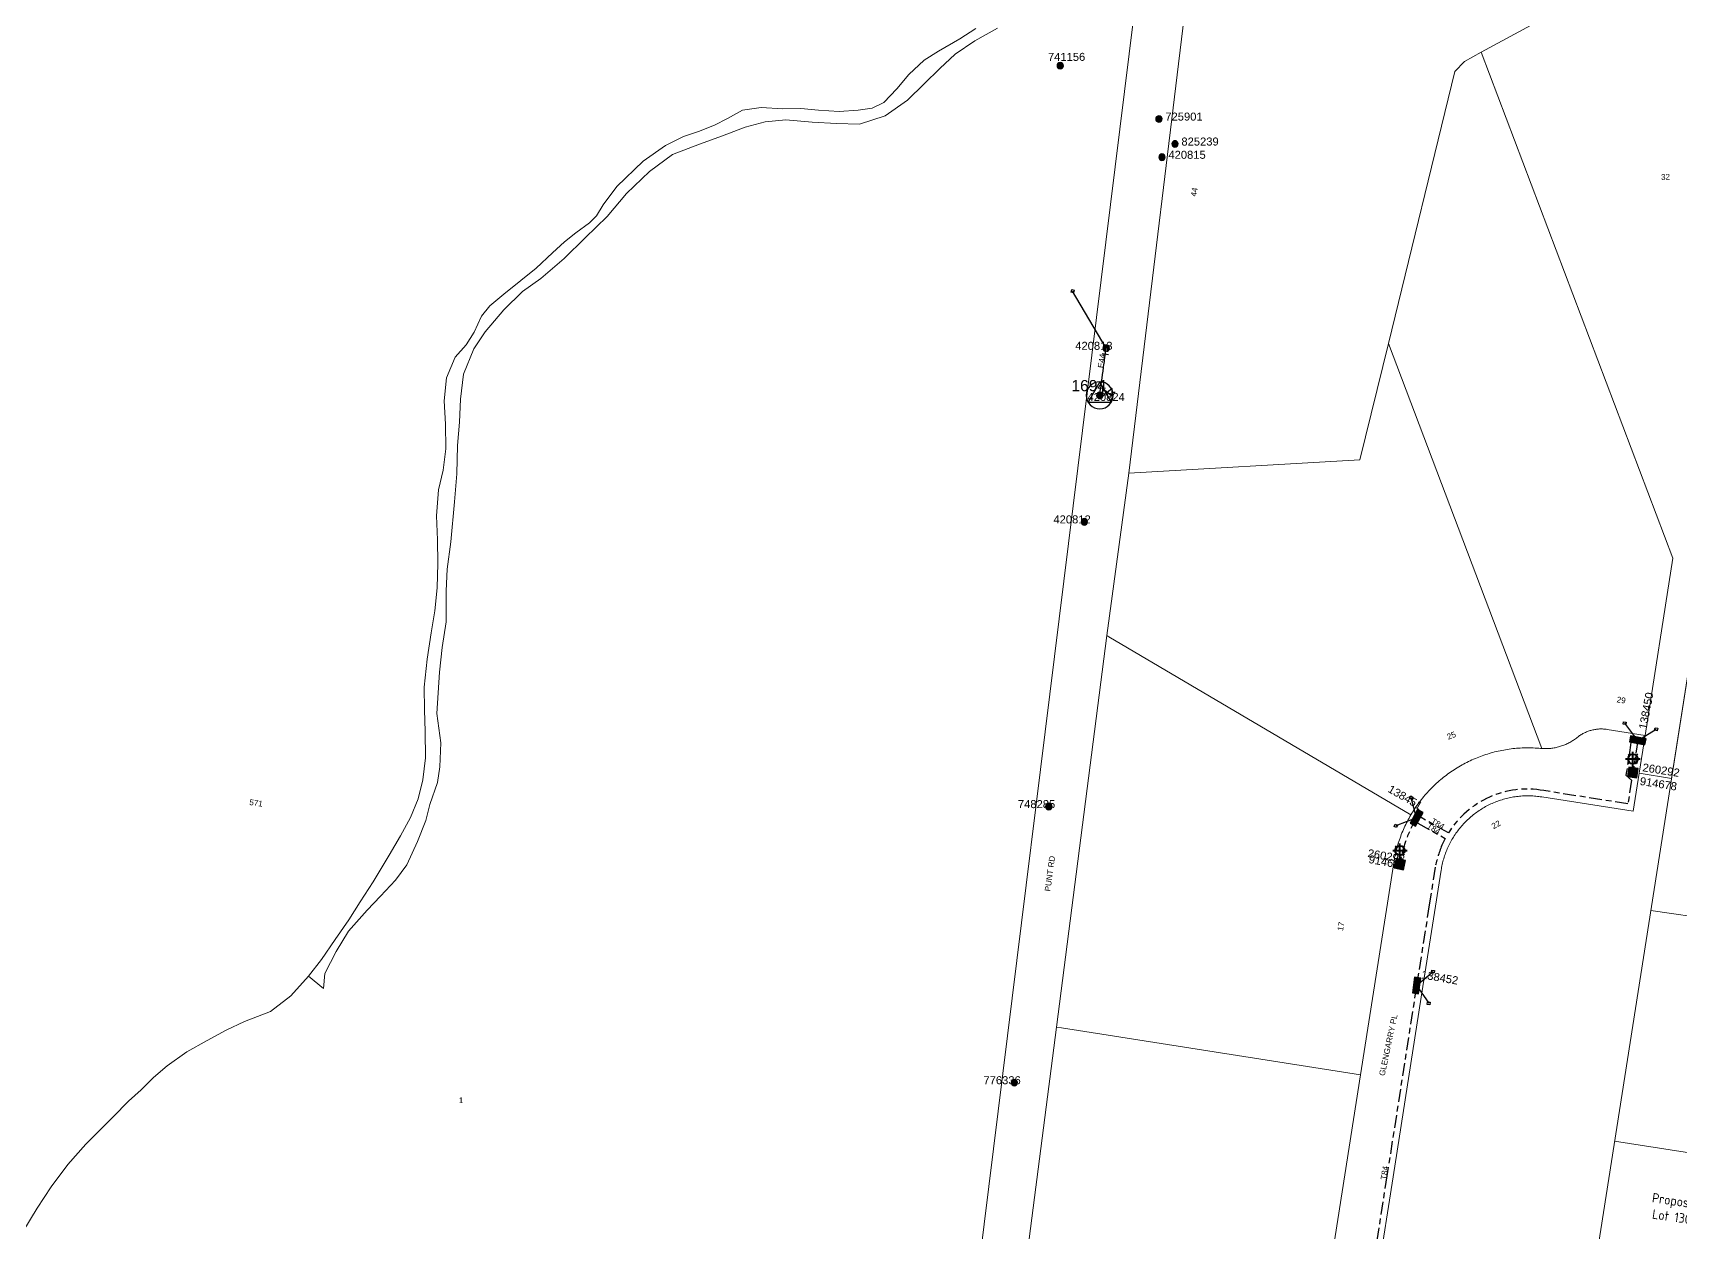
# Model space of a CAD drawing. Header units: metres. Extents: x 300152 to 302458, y 6282738 to 6284604.
# Drawn here: x 300939 to 301454, y 6283342 to 6283716 of the extents above; entities that cross this region are included whole.
import ezdxf
from ezdxf.enums import TextEntityAlignment as Align

# ---------------------------------------------------------------- set-up
doc = ezdxf.new("R2010")
doc.units = ezdxf.units.M
doc.linetypes.add('Cable Exist OH', pattern=[1, 1, 0])
doc.linetypes.add('Cable Exist UG', pattern=[8.2, 4, -1.2, 1.8, -1.2])
doc.layers.get('0').update_dxf_attribs({"color": 6})
for name, color, linetype, lineweight in [('Cadastre Developer_SP_NEW', 2, 'Continuous', 5), ('Cadastre Land Parcels_SP_EXT', 9, 'Continuous', 5), ('Cadastre Roads_SP_EXT', 9, 'Continuous', 5)]:
    doc.layers.add(name, color=color, linetype=linetype, lineweight=lineweight)
for name, color, linetype in [('Equip_LV_EXT', 7, 'Continuous'), ('Equip_SP_SL_EXT', 7, 'Continuous'), ('Mains_LV_EXT', 7, 'Continuous'), ('Mains_LV_SL_EXT', 7, 'Continuous'), ('Services_SP_EXT', 7, 'Continuous'), ('Sub_SP_TR_HV_LV_EXT', 7, 'Continuous'), ('SupportsOH_SP_TR_HV_LV_SL_EXT', 7, 'Continuous'), ('SupportsUG_SP_LV_EXT', 7, 'Continuous'), ('SupportsUG_SP_LV_SL_EXT', 7, 'Continuous')]:
    doc.layers.add(name, color=color, linetype=linetype)
doc.styles.add('COLUMN_LABEL', font='arial.ttf')
doc.styles.add('iecARIAL', font='arial.ttf', dxfattribs={"height": 2})
doc.styles.add('LotNum', font='isocp.shx', dxfattribs={"height": 1.8})
doc.styles.add('POLE_LABEL', font='arial.ttf')
doc.styles.get("Standard").update_dxf_attribs({"font": 'arial.ttf'})

# ---------------------------------------------------------------- blocks, each defined once
blk = doc.blocks.new('SUB_POLE_EXT')
blk.add_wipeout([(0, 4.22), (0.42, 4.2), (0.83, 4.14), (1.21, 4.05), (1.62, 3.9), (1.99, 3.72), (2.35, 3.51), (2.68, 3.26), (2.99, 2.99), (3.28, 2.66), (3.52, 2.34), (3.76, 1.92), (3.9, 1.62), (4.04, 1.23), (4.18, 0.63), (4.22, 0), (4.18, -0.61), (4.06, -1.15), (3.9, -1.62), (3.58, -2.24), (3.22, -2.73), (2.97, -3.01), (2.68, -3.26), (2.36, -3.5), (2, -3.72), (1.64, -3.89), (1.25, -4.03), (0.82, -4.14), (0.42, -4.2), (0, -4.22), (-0.41, -4.2), (-0.8, -4.15), (-1.21, -4.05), (-1.62, -3.9), (-1.99, -3.73), (-2.35, -3.51), (-2.68, -3.26), (-2.96, -3.02), (-3.23, -2.72), (-3.51, -2.35), (-3.71, -2.01), (-3.91, -1.6), (-4.05, -1.21), (-4.16, -0.76), (-4.22, -0.14), (-4.21, 0.39), (-4.14, 0.83), (-4.03, 1.27), (-3.9, 1.63), (-3.71, 2.02), (-3.5, 2.37), (-3.28, 2.67), (-2.99, 2.99), (-2.68, 3.27), (-2.33, 3.52), (-1.98, 3.73), (-1.63, 3.9), (-1.2, 4.05), (-0.78, 4.15), (-0.4, 4.21)])
blk.add_line((2.16, 0.48), (2.16, 0.48, 0))
blk.add_lwpolyline([(-4.22, 0, 1), (4.22, 0, 1)], format="xyb", close=True)
blk.add_lwpolyline([(2.14, 0.52), (0, 4.22), (-3.66, -2.11), (3.66, -2.11)], close=True)
for tag, height, flags, p in [('STREET_CODE', 0.2, 9, (1.5, 0)), ('ASSET_NUM', 2.5, 8, (2, 2)), ('CONSTRUCTED_VOLTAGE', 0.2, 9, (1.5, -0.2)), ('OPERATING_VOLTAGE', 0.2, 9, (1.5, -0.6)), ('OPERATED_BY', 0.2, 9, (1.5, -0.8)), ('ORIENTATION', 0.2, 9, (1.5, -1.2)), ('OWNED_BY', 0.2, 9, (1.5, -1.4)), ('SECONDARY_VOLTAGE', 0.2, 9, (1.5, -1.6)), ('STATE', 0.2, 9, (1.5, -1.8)), ('SUBSTATION_TYPE', 0.2, 9, (1.5, -2)), ('STREETNAME', 0.2, 9, (1.5, -2.8)), ('SUBURB', 0.2, 9, (1.5, -3)), ('Z', 0.2, 1, (1.5, -3.4)), ('NO_PHASES', 0.2, 9, (1.5, -0.4)), ('MAINTAINED_BY', 0.2, 9, (1.5, -1)), ('USAGE', 0.2, 9, (1.5, -2.2)), ('LEGEND', 0.2, 9, (1.5, -2.4)), ('LOCATION', 0.2, 9, (1.5, -2.6)), ('NOTES', 0.2, 9, (1.5, -3.2))]:
    blk.add_attdef(tag, text='', height=height, dxfattribs=dict(flags=flags)).set_placement(p, align=Align.MIDDLE_LEFT)
blk = doc.blocks.new('COLUMN_EXT')
blk.add_hatch(color=256).paths.add_polyline_path([(-1.49, 1.48), (-1.49, -1.49), (1.48, -1.49), (1.48, 1.48)])
blk.add_lwpolyline([(-1.49, -1.49), (1.48, -1.49), (1.48, 1.48), (-1.49, 1.48)], close=True)
for tag, height, style, flags, p in [('STRUCTURE_PLANT_NUMBER', 0.2, 'POLE_LABEL', 9, (1.81, 0.03)), ('ASSET_NUM', 2.5, 'COLUMN_LABEL', 8, (2, 2)), ('STREET_CODE', 0.2, 'COLUMN_LABEL', 9, (1.81, -0.2))]:
    blk.add_attdef(tag, text='', height=height, dxfattribs=dict(style=style, flags=flags)).set_placement(p, align=Align.MIDDLE_LEFT)
at = {"flags": 1}
blk.add_attdef('Z', (1.81, -2.35), '', height=0.2, dxfattribs=at)
at = {"flags": 9}
for tag, p in [('COLUMN_TYPE', (1.81, -0.4)), ('OWNED_BY', (1.81, -0.6)), ('STATE', (1.81, -0.8)), ('USAGE', (1.81, -1)), ('STREETNAME', (1.81, -1.6)), ('SUBURB', (1.81, -1.8)), ('LEGEND', (1.81, -1.2)), ('LOCATION', (1.81, -1.4)), ('NOTES', (1.81, -2))]:
    blk.add_attdef(tag, text='', height=0.2, dxfattribs=at).set_placement(p, align=Align.MIDDLE_LEFT)
blk = doc.blocks.new('PILLAR_EXT')
blk.add_hatch(color=256).paths.add_polyline_path([(-2.475, 0.99), (-2.475, -0.99), (2.475, -0.99), (2.475, 0.99)])
blk.add_lwpolyline([(-2.475, -0.99), (2.475, -0.99), (2.475, 0.99), (-2.475, 0.99)], close=True)
at = {"style": 'iecARIAL', "flags": 8}
blk.add_attdef('ASSET_NUM', (1.5, 3.5), '', height=2.5, dxfattribs=at)
for tag, p, flags in [('OWNED_BY', (0, -0.2), 9), ('STATE', (0, -0.4), 9), ('SUPPORT_TYPE', (0, -0.6), 9), ('STREETNAME', (0, -1.8), 9), ('SUBURB', (0, -2), 1), ('USAGE', (0, -0.8), 9), ('LEGEND', (0, -1), 9), ('LOCATION', (0, -1.2), 9), ('NOTES', (0, -1.4), 9), ('PARENT', (0, -1.6), 9)]:
    blk.add_attdef(tag, p, '', height=0.2, dxfattribs=dict(flags=flags))
blk = doc.blocks.new('LV_OH_LINKS_DISTFUSE_EXT')
for p, q in [((0, 0), (0.96, 0)), ((3.84, 0), (4.8, 0))]:
    blk.add_line(p, q)
blk.add_lwpolyline([(3.84, -1.2), (3.84, 1.2), (0.96, -1.2), (0.96, 1.2)], close=True)
at = {"flags": 9}
for tag, p in [('ACTUAL_STATUS', (0, 0)), ('CONSTRUCTED_VOLTAGE', (0, -0.2)), ('OPERATING_VOLTAGE', (0, -0.6)), ('ORIENTATION', (0, -0.8)), ('OWNED_BY', (0, -1)), ('STATE', (0, -1.2)), ('SWITCH_TYPE', (0, -1.4)), ('NO_PHASES', (0, -0.4)), ('USAGE', (0, -1.6)), ('NOTES', (0, -1.8))]:
    blk.add_attdef(tag, text='', height=0.2, dxfattribs=at).set_placement(p, align=Align.MIDDLE_LEFT)
at = {"flags": 1}
blk.add_attdef('Z', (0, 0), '', height=0.2, dxfattribs=at)
blk = doc.blocks.new('SL_LANTERN_EXT')
at = {"lineweight": 40}
for p, q in [((-1.46, 5.68), (-1.06, 5.28)), ((0, 1.97), (0, 6.47)), ((1.46, 5.68), (1.06, 5.28)), ((-2.25, 4.22), (2.25, 4.22)), ((-1.46, 2.76), (-1.06, 3.16)), ((0, 0), (0, 2.72)), ((1.46, 2.76), (1.06, 3.16))]:
    blk.add_line(p, q, dxfattribs=at)
blk.add_circle((0, 4.22), 1.5, dxfattribs=at)
at = {"style": 'iecARIAL', "flags": 8}
blk.add_attdef('ASSET_NUM', (1.5, 1.5), '', height=2.5, dxfattribs=at)
for tag, p, height, flags in [('OPERATING_VOLTAGE', (0.98, -1.65), 0.2, 9), ('ORIENTATION', (0.98, -1.85), 0.2, 9), ('OWNED_BY', (0.98, -2.05), 0.2, 9), ('STATE', (0.98, -2.25), 0.2, 9), ('CONSTRUCTED_VOLTAGE', (0.98, -0.65), 0.2, 9), ('CONTROL_TYPE', (0.98, -0.85), 0.2, 9), ('LANTERN_PURPOSE', (0.98, -1.05), 0.2, 9), ('LANTERN_TYPE', (0.98, -1.25), 0.2, 9), ('NO_PHASES', (0.98, -1.45), 0.2, 9), ('USAGE', (0.98, -2.45), 0.2, 9), ('CEXIST', (0.98, -2.65), 0.2, 9), ('CNEW', (0.98, -2.85), 0.2, 9), ('CNUMBER', (0.98, -3.05), 0.2, 9), ('CREMOVE', (0.98, -3.25), 0.2, 9), ('CREPLACE', (0.98, -3.45), 0.2, 9), ('LKINGHEIGHT', (0.98, -3.65), 0.2, 9), ('LBRACKET', (0.98, -3.85), 0.2, 9), ('LBRACKETVOCAB', (0.98, -4.05), 0.2, 9), ('LCATEGORY', (0.98, -4.25), 0.2, 9), ('LCHARGE1', (0.98, -4.45), 0.2, 9), ('LCHARGE1PERCENT', (0.98, -4.65), 0.2, 9), ('LCHARGE2', (0.98, -4.85), 0.2, 9), ('LCHARGE2PERCENT', (0.98, -5.05), 0.2, 9), ('LCHARGE3', (0.98, -5.25), 0.2, 9), ('LNUMBER', (2.18, -3.25), 2.5, 8), ('STREETNAME', (0.98, -9.25), 0.2, 9), ('SUBURB', (0.98, -9.45), 0.2, 1), ('LCHARGE3PERCENT', (0.98, -5.45), 0.2, 9), ('LEXIST', (0.98, -5.65), 0.2, 9), ('LLAMP', (0.98, -5.85), 0.2, 9), ('LLAMPVOCAB', (0.98, -6.05), 0.2, 9), ('LMAST', (0.98, -6.25), 0.2, 9), ('LMASTVOCAB', (0.98, -6.45), 0.2, 9), ('LNEW', (0.98, -6.65), 0.2, 9), ('LANTNUMBER', (0.98, -6.85), 0.2, 9), ('LOUTREACH', (0.98, -7.25), 0.2, 9), ('LOUTREACHVOCAB', (0.98, -7.45), 0.2, 9), ('LRATECODE', (0.98, -7.65), 0.2, 9), ('LREMOVE', (0.98, -7.85), 0.2, 9), ('LREPLACE', (0.98, -8.05), 0.2, 9), ('LTYPE', (0.98, -8.25), 0.2, 9), ('LTYPEVOCAB', (0.98, -8.45), 0.2, 9), ('LEGEND', (0.98, -8.65), 0.2, 9), ('LOCATION', (0.98, -8.85), 0.2, 9), ('NOTES', (0.98, -9.05), 0.2, 9)]:
    blk.add_attdef(tag, p, '', height=height, dxfattribs=dict(flags=flags))
blk = doc.blocks.new('CCP_EXT')
blk.add_wipeout([(0, 0.57), (0.57, 0), (0, -0.57), (-0.57, 0)])
blk.add_lwpolyline([(-0.57, 0), (0, 0.57), (0.57, 0), (0, -0.57), (-0.57, 0)])
at = {"flags": 1}
blk.add_attdef('Z', (0, 0), '', height=0.2, dxfattribs=at)
at = {"flags": 9}
for tag, p in [('CCP_TYPE', (0, 0)), ('CONSTRUCTED_VOLTAGE', (0, -0.2)), ('OPERATING_VOLTAGE', (0, -0.6)), ('ORIENTATION', (0, -0.8)), ('OWNED_BY', (0, -1)), ('STATE', (0, -1.8)), ('NO_PHASES', (0, -0.4)), ('USAGE', (0, -1.2)), ('LEGEND', (0, -1.4)), ('LIFE_SUPPORT', (0, -1.6)), ('NOTES', (0, -2))]:
    blk.add_attdef(tag, text='', height=0.2, dxfattribs=at).set_placement(p, align=Align.MIDDLE_LEFT)
blk = doc.blocks.new('POLE_EXT')
blk.add_hatch(color=256).paths.add_polyline_path([(-1, 0, 1), (1, 0, 1)])
blk.add_lwpolyline([(-1, 0, 1), (1, 0, 1)], format="xyb", close=True)
for tag, height, flags, p in [('pNumber', 2.5, 8, (-17.84, 2.07)), ('OWNED_BY', 0.2, 9, (1.35, -0.4)), ('SPECIAL_USE', 0.2, 9, (1.35, -0.8)), ('STATE', 0.2, 9, (1.35, -1)), ('cLV', 0.2, 9, (1.35, -1.4)), ('hDepth', 0.2, 9, (1.35, -1.6)), ('hDia', 0.2, 9, (1.35, -1.8)), ('cHV', 0.2, 9, (1.35, -2)), ('cLinedev', 0.2, 9, (1.35, -3.4)), ('pExisting', 0.2, 9, (1.35, -3.8)), ('pFooting', 0.2, 9, (1.35, -4.4)), ('pNew', 0.2, 9, (1.35, -4.6)), ('pRelocate', 0.2, 9, (1.35, -5)), ('pRemove', 0.2, 9, (1.35, -5.2)), ('PARENT', 0.2, 9, (1.35, -0.6)), ('USAGE', 0.2, 9, (1.35, -1.2)), ('LBRACKET', 0.2, 9, (1.35, -2.2)), ('LExisting', 0.2, 9, (1.35, -2.4)), ('LANTNUMBER', 0.2, 9, (1.35, -2.6)), ('LOther', 0.2, 9, (1.35, -2.8)), ('LRemove', 0.2, 9, (1.35, -3)), ('LEGEND', 0.2, 9, (1.35, -3.2)), ('LOCATION', 0.2, 9, (1.35, -3.6)), ('PFNUMBER', 0.2, 9, (1.35, -4)), ('NEWPFNUMBER', 0.2, 9, (1.35, -4.2)), ('pReplace', 0.2, 9, (1.35, -5.4)), ('pStay', 0.2, 9, (1.35, -5.6)), ('pType', 0.2, 9, (1.35, -5.8)), ('cspan', 0.2, 9, (1.35, -6)), ('STREETNAME', 0.2, 9, (1.35, -6.2)), ('SUBURB', 0.2, 9, (1.35, -6.4)), ('OPERATED_BY', 0.2, 9, (1.36, -7.01)), ('NOTES', 0.2, 9, (1.35, -6.6)), ('MAINTAINED_BY', 0.2, 9, (1.36, -6.81))]:
    blk.add_attdef(tag, text='', height=height, dxfattribs=dict(flags=flags)).set_placement(p, align=Align.MIDDLE_LEFT)
at = {"style": 'POLE_LABEL'}
for tag, height, flags, p in [('STRUCTURE_PLANT_NUMBER', 0.2, 9, (1.35, 0.03)), ('ASSET_NUM', 2.5, 8, (2, 2)), ('STREET_CODE', 0.2, 9, (1.35, -0.2))]:
    blk.add_attdef(tag, text='', height=height, dxfattribs=dict(at, flags=flags)).set_placement(p, align=Align.MIDDLE_LEFT)
at = {"flags": 1}
blk.add_attdef('Z', (1.35, -7.33), '', height=0.2, dxfattribs=at)
blk = doc.blocks.new('End Shackle_EXT')
blk.add_wipeout([(0, 0.25), (1.81, 0.25), (1.82, -0.25), (0, -0.25)])
blk.add_line((1.81, -1), (1.81, 1))
at = {"flags": 1}
blk.add_attdef('Z', (0, 0), '', height=0.2, dxfattribs=at)
at = {"flags": 9}
for tag, p in [('CONNECTOR_TYPE', (0, 0)), ('CONSTRUCTED_VOLTAGE', (0, -0.2)), ('OPERATING_VOLTAGE', (0, -0.6)), ('ORIENTATION', (0, -0.8)), ('OWNED_BY', (0, -1)), ('STATE', (0, -1.2)), ('NO_PHASES', (0, -0.4)), ('USAGE', (0, -1.4)), ('NOTES', (0, -1.6))]:
    blk.add_attdef(tag, text='', height=0.2, dxfattribs=at).set_placement(p, align=Align.MIDDLE_LEFT)

msp = doc.modelspace()

# ---------------------------------------------------------------- linework, layer by layer
at = {"layer": 'Cadastre Developer_SP_NEW', "color": 2}
for p, q in [((301514.61, 6283432.17), (301444.6, 6283442.25)), ((301472.16, 6283364.13), (301433.28, 6283370.23))]:
    msp.add_line(p, q, dxfattribs=at)
at = {"layer": 'Cadastre Land Parcels_SP_EXT', "linetype": 'Continuous'}
for points in [[(301301.39, 6283742.87), (301281.52, 6283578.89), (301353.72, 6283582.97), (301362.64, 6283619.38), (301383.42, 6283704.26), (301386.37, 6283707.47), (301391.62, 6283710.33), (301495.51, 6283766.62)], [(301240.49, 6283717.89), (301233.5, 6283713.89), (301227.32, 6283709.74), (301222.56, 6283705.26), (301217.61, 6283700.48), (301212.39, 6283695.37), (301205.44, 6283690.47), (301197.48, 6283687.82), (301190.25, 6283688.02), (301182.61, 6283688.5), (301174.45, 6283689.25), (301167.98, 6283688.59), (301161.76, 6283686.94), (301154.6, 6283684.23), (301147.43, 6283681.63), (301139, 6283678.35), (301131.88, 6283673.04), (301124.64, 6283666.22), (301118.63, 6283659.06), (301111.79, 6283652.37), (301105.24, 6283645.89), (301097.87, 6283639.66), (301092.18, 6283635.63), (301086.39, 6283629.89), (301080.47, 6283622.95), (301076.95, 6283617.64), (301073.78, 6283609.74), (301072.81, 6283601.97), (301072.52, 6283594.73), (301071.92, 6283587.48), (301071.71, 6283578.64), (301070.89, 6283569.87), (301069.78, 6283557.38), (301068.65, 6283548.89), (301068.33, 6283542.06), (301068.37, 6283532.43), (301067.11, 6283524.44), (301066.24, 6283516.67), (301065.8, 6283510.23), (301065.45, 6283503.79), (301066.66, 6283494.64), (301066.38, 6283487.1), (301065.65, 6283482.25), (301063.23, 6283475.4), (301062.01, 6283470.31), (301059.37, 6283463.75), (301056.06, 6283456.55), (301052.52, 6283451.74), (301047.79, 6283446.76), (301043.63, 6283442.32), (301037.78, 6283435.78), (301034.02, 6283429.45), (301030.4, 6283422.53), (301030.03, 6283417.87), (301025.32, 6283421.73), (301019.86, 6283415.62), (301013.42, 6283410.65), (301005.38, 6283407.59), (300999.61, 6283404.86), (300993.68, 6283401.62), (300987.37, 6283398.06), (300981.19, 6283393.71), (300976.89, 6283390.05), (300973.09, 6283386.23), (300969.08, 6283382.7), (300964.34, 6283377.82), (300960.35, 6283373.79), (300955.8, 6283369.22), (300950.14, 6283362.88), (300944.91, 6283355.97), (300940.57, 6283349.31), (300936.07, 6283341.84)], [(300936.07, 6283341.84), (300940.57, 6283349.31), (300944.91, 6283355.97), (300950.14, 6283362.88), (300955.8, 6283369.22), (300960.35, 6283373.79), (300964.34, 6283377.82), (300969.08, 6283382.7), (300973.09, 6283386.23), (300976.89, 6283390.05), (300981.19, 6283393.71), (300987.37, 6283398.06), (300993.68, 6283401.62), (300999.61, 6283404.86), (301005.38, 6283407.59), (301013.42, 6283410.65), (301019.86, 6283415.62), (301025.32, 6283421.73), (301029.35, 6283426.98), (301033.62, 6283433.14), (301037.98, 6283439.3), (301041.48, 6283444.9), (301045.54, 6283451.15), (301050.58, 6283459.55), (301054.05, 6283465.56), (301057.24, 6283471.25), (301059.62, 6283477.1), (301061.09, 6283483.1), (301061.91, 6283489.96), (301061.75, 6283498.17), (301061.58, 6283504.88), (301061.49, 6283512), (301062.4, 6283520.77), (301063.65, 6283528.96), (301064.77, 6283535.84), (301065.47, 6283543), (301065.75, 6283550.64), (301065.64, 6283558.05), (301065.32, 6283565.55), (301065.97, 6283573.61), (301067.43, 6283579.81), (301068.26, 6283586.47), (301068.13, 6283594.19), (301067.72, 6283601.48), (301068.43, 6283608.64), (301071.17, 6283615.11), (301074.57, 6283618.91), (301077.06, 6283622.86), (301079.38, 6283627.9), (301082, 6283631.15), (301086.31, 6283634.8), (301091.68, 6283639.01), (301096.48, 6283642.89), (301101.52, 6283647.68), (301105.34, 6283651.1), (301108.79, 6283653.91), (301113.12, 6283657.05), (301115.31, 6283659.18), (301117.41, 6283662.71), (301121.61, 6283668.36), (301129.88, 6283676.34), (301136.82, 6283681.24), (301142.48, 6283683.96), (301147.1, 6283685.52), (301152.1, 6283687.5), (301156.19, 6283689.64), (301160.85, 6283692.2), (301166.72, 6283693.03), (301173.46, 6283692.6), (301179.06, 6283692.72), (301184.6, 6283692.22), (301191.13, 6283691.78), (301197.02, 6283692.21), (301201.39, 6283692.86), (301205, 6283694.66), (301209.07, 6283698.9), (301212.83, 6283703.32), (301217.59, 6283707.8), (301222.14, 6283710.66), (301228.74, 6283714.53), (301233.77, 6283717.72)]]:
    msp.add_lwpolyline(points, dxfattribs=at)
for points in [[(301495.51, 6283766.62), (301391.62, 6283710.33), (301451.48, 6283552.29), (301442.82, 6283496.95), (301440.97, 6283485.1), (301451.06, 6283483.5), (301495.51, 6283766.62)], [(301451.48, 6283552.29), (301391.62, 6283710.33), (301386.37, 6283707.47), (301383.42, 6283704.26), (301362.64, 6283619.38), (301410.51, 6283492.84), (301410.86, 6283492.82), (301411.21, 6283492.81), (301411.56, 6283492.8), (301411.91, 6283492.8), (301412.26, 6283492.81), (301412.61, 6283492.83), (301412.96, 6283492.86), (301413.31, 6283492.89), (301413.66, 6283492.93), (301414, 6283492.98), (301414.35, 6283493.04), (301414.7, 6283493.1), (301415.04, 6283493.17), (301415.38, 6283493.25), (301415.72, 6283493.34), (301416.06, 6283493.43), (301416.39, 6283493.53), (301416.73, 6283493.64), (301417.06, 6283493.76), (301417.39, 6283493.88), (301417.71, 6283494.01), (301418.03, 6283494.14), (301418.35, 6283494.29), (301418.67, 6283494.44), (301418.98, 6283494.6), (301419.29, 6283494.76), (301419.6, 6283494.93), (301419.9, 6283495.11), (301420.2, 6283495.3), (301420.49, 6283495.49), (301420.78, 6283495.69), (301421.07, 6283495.89), (301421.35, 6283496.1), (301421.62, 6283496.32), (301421.86, 6283496.5), (301422.1, 6283496.68), (301422.35, 6283496.86), (301422.6, 6283497.02), (301422.86, 6283497.18), (301423.12, 6283497.34), (301423.38, 6283497.49), (301423.65, 6283497.63), (301423.92, 6283497.76), (301424.19, 6283497.89), (301424.47, 6283498.01), (301424.75, 6283498.13), (301425.03, 6283498.23), (301425.32, 6283498.33), (301425.61, 6283498.42), (301425.9, 6283498.51), (301426.19, 6283498.59), (301426.48, 6283498.66), (301426.78, 6283498.72), (301427.07, 6283498.77), (301427.37, 6283498.82), (301427.67, 6283498.86), (301427.97, 6283498.9), (301428.27, 6283498.92), (301428.58, 6283498.94), (301428.88, 6283498.95), (301429.18, 6283498.95), (301429.48, 6283498.95), (301429.78, 6283498.93), (301430.08, 6283498.91), (301430.38, 6283498.89), (301430.69, 6283498.85), (301430.98, 6283498.81), (301442.82, 6283496.95), (301451.48, 6283552.29)], [(301364.28, 6283457.11), (301364.38, 6283457.68), (301364.48, 6283458.24), (301364.58, 6283458.81), (301364.7, 6283459.37), (301364.82, 6283459.93), (301364.95, 6283460.48), (301365.09, 6283461.04), (301365.23, 6283461.59), (301365.39, 6283462.15), (301365.55, 6283462.7), (301365.71, 6283463.24), (301365.89, 6283463.79), (301366.07, 6283464.33), (301366.26, 6283464.87), (301366.46, 6283465.41), (301366.66, 6283465.95), (301366.87, 6283466.48), (301367.09, 6283467.01), (301367.32, 6283467.53), (301367.55, 6283468.06), (301367.79, 6283468.58), (301368.03, 6283469.1), (301368.29, 6283469.61), (301368.55, 6283470.12), (301368.82, 6283470.63), (301369.09, 6283471.13), (301369.37, 6283471.63), (301369.66, 6283472.12), (301275.32, 6283527.75), (301274.64, 6283528.15), (301258.91, 6283405.83), (301260.51, 6283405.58), (301353.93, 6283390.96), (301364.28, 6283457.11)], [(301353.93, 6283390.96), (301260.51, 6283405.58), (301258.91, 6283405.83), (301246.36, 6283308.19), (301245.63, 6283301), (301247.79, 6283300.66), (301337.59, 6283286.6), (301353.93, 6283390.96)]]:
    msp.add_lwpolyline(points, close=True, dxfattribs=at)
at = {"layer": 'Mains_LV_EXT', "linetype": 'Cable Exist UG'}
msp.add_lwpolyline([(301371.43, 6283418.81), (301362.15, 6283359.32), (301362.15, 6283359.32), (301352.83, 6283299.8)], dxfattribs=at)
at = {"layer": 'Mains_LV_SL_EXT', "linetype": 'Cable Exist UG'}
msp.add_lwpolyline([(301440.51, 6283495.39), (301438.98, 6283485.36)], dxfattribs=at)

# ---------------------------------------------------------------- block references
at = {"layer": 'Equip_SP_SL_EXT'}
ref = msp.add_blockref('SL_LANTERN_EXT', (301438.98, 6283485.36), dxfattribs=at)
ref.add_attrib('ASSET_NUM', '260292', dxfattribs={"layer": '0', "height": 2.5, "rotation": 351.079, "style": 'iecARIAL'}).set_placement((301442.05, 6283487), align=Align.MIDDLE_LEFT)
ref = msp.add_blockref('SL_LANTERN_EXT', (301366.21, 6283456.74), dxfattribs=at)
ref.add_attrib('ASSET_NUM', '260293', dxfattribs={"layer": '0', "height": 2.5, "rotation": 350.1717, "style": 'iecARIAL'}).set_placement((301367.71, 6283458.24), align=Align.MIDDLE_RIGHT)
at = {"layer": 'Sub_SP_TR_HV_LV_EXT'}
ref = msp.add_blockref('SUB_POLE_EXT', (301272.47, 6283603.14), dxfattribs=at)
ref.add_attrib('ASSET_NUM', '1694', dxfattribs={"layer": '0', "height": 3.5}).set_placement((301274.47, 6283603.39), align=Align.BOTTOM_RIGHT)
at = {"layer": 'SupportsOH_SP_TR_HV_LV_SL_EXT'}
ref = msp.add_blockref('POLE_EXT', (301260.12, 6283706.13), dxfattribs=at)
ref.add_attrib('ASSET_NUM', '741156', dxfattribs={"layer": '0', "height": 2.5, "style": 'POLE_LABEL'}).set_placement((301262.12, 6283706.88), align=Align.BOTTOM_CENTER)
ref = msp.add_blockref('POLE_EXT', (301290.95, 6283689.48), dxfattribs=at)
ref.add_attrib('ASSET_NUM', '725901', dxfattribs={"layer": '0', "height": 2.5, "rotation": 359.958, "style": 'POLE_LABEL'}).set_placement((301292.95, 6283690.23), align=Align.MIDDLE_LEFT)
ref = msp.add_blockref('POLE_EXT', (301295.97, 6283681.68), dxfattribs=at)
ref.add_attrib('ASSET_NUM', '825239', dxfattribs={"layer": '0', "height": 2.5, "style": 'POLE_LABEL'}).set_placement((301297.97, 6283682.43), align=Align.MIDDLE_LEFT)
ref = msp.add_blockref('POLE_EXT', (301291.91, 6283677.54), dxfattribs=at)
ref.add_attrib('ASSET_NUM', '420815', dxfattribs={"layer": '0', "height": 2.5, "rotation": 0.0359, "style": 'POLE_LABEL'}).set_placement((301293.91, 6283678.29), align=Align.MIDDLE_LEFT)
ref = msp.add_blockref('POLE_EXT', (301274.47, 6283617.88), dxfattribs=at)
ref.add_attrib('ASSET_NUM', '420813', dxfattribs={"layer": '0', "height": 2.5, "style": 'POLE_LABEL'}).set_placement((301276.47, 6283618.63), align=Align.MIDDLE_RIGHT)
ref = msp.add_blockref('POLE_EXT', (301267.65, 6283563.65), dxfattribs=at)
ref.add_attrib('ASSET_NUM', '420812', dxfattribs={"layer": '0', "height": 2.5, "style": 'POLE_LABEL'}).set_placement((301269.65, 6283564.4), align=Align.MIDDLE_RIGHT)
ref = msp.add_blockref('POLE_EXT', (301256.56, 6283474.72), dxfattribs=at)
ref.add_attrib('ASSET_NUM', '748285', dxfattribs={"layer": '0', "height": 2.5, "style": 'POLE_LABEL'}).set_placement((301258.56, 6283475.47), align=Align.MIDDLE_RIGHT)
ref = msp.add_blockref('POLE_EXT', (301245.79, 6283388.47), dxfattribs=at)
ref.add_attrib('ASSET_NUM', '776336', dxfattribs={"layer": '0', "height": 2.5, "style": 'POLE_LABEL'}).set_placement((301247.79, 6283389.22), align=Align.MIDDLE_RIGHT)
at = {"layer": 'SupportsUG_SP_LV_EXT'}
ref = msp.add_blockref('PILLAR_EXT', (301440.51, 6283495.39), dxfattribs=dict(at, rotation=349.0613981440025))
ref.add_attrib('ASSET_NUM', '138450', dxfattribs={"layer": '0', "height": 2.5, "rotation": 79.0614, "style": 'iecARIAL'}).set_placement((301442.01, 6283498.89), align=Align.MIDDLE_LEFT)
ref = msp.add_blockref('PILLAR_EXT', (301371.44, 6283471.19), dxfattribs=dict(at, rotation=61.46624545594079))
ref.add_attrib('ASSET_NUM', '138451', dxfattribs={"layer": '0', "height": 2.5, "rotation": 330.033, "style": 'iecARIAL'}).set_placement((301372.94, 6283474.69), align=Align.MIDDLE_RIGHT)
ref = msp.add_blockref('PILLAR_EXT', (301371.43, 6283418.81), dxfattribs=dict(at, rotation=262.2723574227351))
ref.add_attrib('ASSET_NUM', '138452', dxfattribs={"layer": '0', "height": 2.5, "rotation": 350.0531, "style": 'iecARIAL'}).set_placement((301372.93, 6283422.31), align=Align.MIDDLE_LEFT)
at = {"layer": 'SupportsUG_SP_LV_SL_EXT'}
ref = msp.add_blockref('COLUMN_EXT', (301438.98, 6283485.36), dxfattribs=dict(at, rotation=81.07903951933808))
ref.add_attrib('ASSET_NUM', '914678', dxfattribs={"layer": '0', "height": 2.5, "rotation": 351.079, "style": 'COLUMN_LABEL'}).set_placement((301441.41, 6283483.96), align=Align.TOP_LEFT)
ref = msp.add_blockref('COLUMN_EXT', (301366.21, 6283456.74), dxfattribs=dict(at, rotation=77.41497865665634))
ref.add_attrib('ASSET_NUM', '914681', dxfattribs={"layer": '0', "height": 2.5, "rotation": 349.7311, "style": 'COLUMN_LABEL'}).set_placement((301368.21, 6283457.49), align=Align.TOP_RIGHT)

# ---------------------------------------------------------------- texts
at = {"layer": 'Cadastre Developer_SP_NEW', "color": 2, "insert": (301452.35, 6283348.98), "char_height": 3, "width": 37.059, "attachment_point": 5, "rotation": 351.8088, "style": 'LotNum'}
msp.add_mtext('Proposed\\PLot 1303', dxfattribs=at)
at = {"layer": 'Cadastre Land Parcels_SP_EXT'}
for s, rotation, p in [('32', 1.9378, (301447.82, 6283670.45)), ('44', 80.356, (301302.62, 6283665.13)), ('29', 351.5368, (301433.83, 6283507.29)), ('25', 21.5493, (301381.33, 6283495.55)), ('571', 352.1483, (301006.77, 6283475.22)), ('22', 28.439, (301395.46, 6283467.62)), ('17', 79.9025, (301348.42, 6283435.75))]:
    msp.add_text(s, height=1.8, rotation=rotation, dxfattribs=at).set_placement(p)
msp.add_text('1', height=1.8, dxfattribs=at).set_placement((301072.27, 6283382.07))
at = {"layer": 'Cadastre Roads_SP_EXT'}
for s, rotation, p in [('PUNT RD', 82.3315, (301257.03, 6283448.11)), ('GLENGARRY PL', 78.0089, (301361.44, 6283390.46))]:
    msp.add_text(s, height=1.8, rotation=rotation, dxfattribs=at).set_placement(p)
at = {"layer": 'Mains_LV_EXT'}
for rotation, p in [(329.7162, (301374.43, 6283468.09)), (329.7162, (301375.72, 6283469.66)), (81.0821, (301361.95, 6283358))]:
    msp.add_text('T84', height=1.8, rotation=rotation, dxfattribs=at).set_placement(p)

# ---------------------------------------------------------------- next in the draw order: linework, layer by layer
at = {"layer": 'Cadastre Land Parcels_SP_EXT', "linetype": 'Continuous'}
msp.add_lwpolyline([(301215.99, 6283179.56), (301285.98, 6283745.22)], dxfattribs=at)
msp.add_lwpolyline([(301362.64, 6283619.38), (301353.72, 6283582.97), (301281.52, 6283578.89), (301274.64, 6283528.15), (301275.32, 6283527.75), (301369.66, 6283472.12), (301369.96, 6283472.62), (301370.26, 6283473.11), (301370.57, 6283473.6), (301370.89, 6283474.09), (301371.21, 6283474.57), (301371.54, 6283475.04), (301371.88, 6283475.51), (301372.22, 6283475.98), (301372.57, 6283476.44), (301372.92, 6283476.9), (301373.28, 6283477.35), (301373.65, 6283477.8), (301374.02, 6283478.24), (301374.4, 6283478.67), (301374.79, 6283479.11), (301375.18, 6283479.53), (301375.58, 6283479.95), (301375.98, 6283480.37), (301376.39, 6283480.78), (301376.8, 6283481.18), (301377.22, 6283481.58), (301377.65, 6283481.97), (301378.08, 6283482.36), (301378.51, 6283482.74), (301378.95, 6283483.12), (301379.4, 6283483.49), (301379.85, 6283483.85), (301380.31, 6283484.21), (301380.77, 6283484.56), (301381.23, 6283484.9), (301381.7, 6283485.24), (301382.17, 6283485.57), (301382.65, 6283485.89), (301383.14, 6283486.21), (301383.63, 6283486.53), (301384.12, 6283486.83), (301384.61, 6283487.13), (301385.11, 6283487.42), (301385.62, 6283487.7), (301386.12, 6283487.98), (301386.63, 6283488.25), (301387.15, 6283488.52), (301387.67, 6283488.77), (301388.19, 6283489.02), (301388.72, 6283489.27), (301389.24, 6283489.5), (301389.78, 6283489.73), (301390.31, 6283489.95), (301390.85, 6283490.16), (301391.39, 6283490.37), (301391.93, 6283490.57), (301392.48, 6283490.76), (301393.03, 6283490.94), (301393.58, 6283491.12), (301394.13, 6283491.29), (301394.69, 6283491.45), (301395.25, 6283491.6), (301395.81, 6283491.75), (301396.37, 6283491.89), (301396.93, 6283492.02), (301397.5, 6283492.14), (301398.06, 6283492.26), (301398.63, 6283492.36), (301399.2, 6283492.46), (301399.77, 6283492.56), (301400.35, 6283492.64), (301400.92, 6283492.72), (301401.49, 6283492.79), (301402.07, 6283492.85), (301402.65, 6283492.9), (301403.22, 6283492.94), (301403.8, 6283492.98), (301404.38, 6283493.01), (301404.96, 6283493.03), (301405.54, 6283493.04), (301406.11, 6283493.05), (301406.69, 6283493.05), (301407.27, 6283493.04), (301407.85, 6283493.02), (301408.43, 6283492.99), (301409.01, 6283492.96), (301409.58, 6283492.92), (301410.16, 6283492.87), (301410.51, 6283492.84), (301362.64, 6283619.38)], close=True, dxfattribs=at)

# ---------------------------------------------------------------- next in the draw order: block references
at = {"layer": 'Equip_LV_EXT'}
msp.add_blockref('LV_OH_LINKS_DISTFUSE_EXT', (301272.47, 6283604.14), dxfattribs=at)
at = {"layer": 'Services_SP_EXT'}
for p, rotation in [((301436.45, 6283500.75), 307.0613978302553), ((301446.27, 6283498.86), 211.0613981711471), ((301364.94, 6283468.67), 19.46624513190729), ((301376.56, 6283423.16), 220.2723573516533), ((301375.21, 6283413.25), 124.2723574215814)]:
    msp.add_blockref('CCP_EXT', p, dxfattribs=dict(at, rotation=rotation))
at = {"layer": 'SupportsOH_SP_TR_HV_LV_SL_EXT'}
ref = msp.add_blockref('POLE_EXT', (301272.47, 6283603.14), dxfattribs=at)
ref.add_attrib('ASSET_NUM', '420824', dxfattribs={"layer": '0', "height": 2.5, "style": 'POLE_LABEL'}).set_placement((301274.47, 6283603.89), align=Align.TOP_CENTER)

# ---------------------------------------------------------------- next in the draw order: linework, layer by layer
at = {"layer": 'Cadastre Land Parcels_SP_EXT', "linetype": 'Continuous'}
msp.add_lwpolyline([(301500.65, 6283799.36), (301414.77, 6283252.36), (301598.12, 6283344.94)], dxfattribs=at)
at = {"layer": 'Mains_LV_EXT', "linetype": 'Cable Exist UG'}
msp.add_lwpolyline([(301371.43, 6283471.16), (301371.85, 6283469.54), (301371.85, 6283469.54), (301380.39, 6283464.73), (301379.51, 6283463.04), (301379.51, 6283463.04, 0.045215), (301377.24, 6283455.74), (301377.24, 6283455.74), (301375.4, 6283443.98), (301371.43, 6283418.81)], format="xyb", dxfattribs=at)
at = {"layer": 'Mains_LV_SL_EXT', "linetype": 'Cable Exist UG'}
msp.add_lwpolyline([(301371.56, 6283471.39, 0.091487), (301366.32, 6283457.44), (301366.32, 6283457.44), (301366.22, 6283456.8)], format="xyb", dxfattribs=at)
at = {"layer": 'Services_SP_EXT'}
for points in [[(301440.51, 6283495.39), (301436.45, 6283500.75)], [(301440.51, 6283495.39), (301446.27, 6283498.86)], [(301371.44, 6283471.19), (301364.94, 6283468.67)], [(301371.43, 6283418.81), (301376.56, 6283423.16)], [(301371.43, 6283418.81), (301375.21, 6283413.25)]]:
    msp.add_lwpolyline(points, dxfattribs=at)

# ---------------------------------------------------------------- next in the draw order: block references
for p, rotation in [((301264, 6283635.71), 300.6854456546229), ((301369.72, 6283477.46), 283.4662452991311)]:
    msp.add_blockref('CCP_EXT', p, dxfattribs=dict(at, rotation=rotation))

# ---------------------------------------------------------------- next in the draw order: linework, layer by layer
at = {"layer": 'Cadastre Roads_SP_EXT', "linetype": 'Continuous'}
msp.add_lwpolyline([(301222.84, 6283163.42), (301232.28, 6283165.89), (301235.38, 6283198.31), (301245.63, 6283301), (301246.36, 6283308.19), (301258.91, 6283405.83), (301274.64, 6283528.15), (301281.52, 6283578.89), (301301.39, 6283742.87), (301297.34, 6283744.42), (301293.55, 6283745.77), (301290.16, 6283745.84), (301285.98, 6283745.22), (301215.99, 6283179.56), (301215.96, 6283161.61), (301222.84, 6283163.42)], close=True, dxfattribs=at)
msp.add_lwpolyline([(301354.79, 6283299.49), (301364.11, 6283359), (301373.42, 6283418.51), (301379.11, 6283454.79), (301379.18, 6283455.25), (301379.26, 6283455.71), (301379.35, 6283456.17), (301379.45, 6283456.62), (301379.55, 6283457.08), (301379.66, 6283457.53), (301379.78, 6283457.98), (301379.91, 6283458.42), (301380.04, 6283458.87), (301380.19, 6283459.31), (301380.34, 6283459.75), (301380.49, 6283460.19), (301380.66, 6283460.63), (301380.83, 6283461.06), (301381.01, 6283461.49), (301381.2, 6283461.91), (301381.39, 6283462.33), (301381.59, 6283462.75), (301381.8, 6283463.17), (301382.02, 6283463.58), (301382.24, 6283463.99), (301382.47, 6283464.4), (301382.71, 6283464.8), (301382.95, 6283465.19), (301383.2, 6283465.58), (301383.46, 6283465.97), (301383.72, 6283466.36), (301383.99, 6283466.74), (301384.26, 6283467.11), (301384.55, 6283467.48), (301384.84, 6283467.85), (301385.13, 6283468.21), (301385.43, 6283468.56), (301385.74, 6283468.91), (301386.05, 6283469.26), (301386.37, 6283469.59), (301386.69, 6283469.93), (301387.02, 6283470.26), (301387.36, 6283470.58), (301387.7, 6283470.9), (301388.04, 6283471.21), (301388.39, 6283471.51), (301388.75, 6283471.81), (301389.11, 6283472.1), (301389.48, 6283472.39), (301389.85, 6283472.67), (301390.23, 6283472.95), (301390.61, 6283473.21), (301390.99, 6283473.47), (301391.38, 6283473.73), (301391.77, 6283473.98), (301392.17, 6283474.22), (301392.57, 6283474.45), (301392.98, 6283474.68), (301393.39, 6283474.9), (301393.8, 6283475.11), (301394.22, 6283475.32), (301394.64, 6283475.52), (301395.06, 6283475.71), (301395.49, 6283475.9), (301395.92, 6283476.07), (301396.35, 6283476.24), (301396.79, 6283476.41), (301397.23, 6283476.56), (301397.67, 6283476.71), (301398.11, 6283476.85), (301398.56, 6283476.99), (301399, 6283477.11), (301399.45, 6283477.23), (301399.91, 6283477.34), (301400.36, 6283477.44), (301400.82, 6283477.54), (301401.27, 6283477.62), (301401.73, 6283477.7), (301402.19, 6283477.77), (301402.65, 6283477.84), (301403.11, 6283477.89), (301403.58, 6283477.94), (301404.04, 6283477.98), (301404.5, 6283478.01), (301404.97, 6283478.04), (301405.43, 6283478.05), (301405.9, 6283478.06), (301406.36, 6283478.06), (301406.83, 6283478.06), (301407.29, 6283478.04), (301407.76, 6283478.02), (301408.22, 6283477.99), (301408.69, 6283477.95), (301409.15, 6283477.9), (301409.61, 6283477.85), (301410.07, 6283477.78), (301410.53, 6283477.71), (301439.11, 6283473.24), (301440.97, 6283485.1), (301442.82, 6283496.95), (301442.82, 6283496.95), (301430.98, 6283498.81), (301430.69, 6283498.85), (301430.38, 6283498.89), (301430.08, 6283498.91), (301429.78, 6283498.93), (301429.48, 6283498.95), (301429.18, 6283498.95), (301428.88, 6283498.95), (301428.58, 6283498.94), (301428.27, 6283498.92), (301427.97, 6283498.9), (301427.67, 6283498.86), (301427.37, 6283498.82), (301427.07, 6283498.77), (301426.78, 6283498.72), (301426.48, 6283498.66), (301426.19, 6283498.59), (301425.9, 6283498.51), (301425.61, 6283498.42), (301425.32, 6283498.33), (301425.03, 6283498.23), (301424.75, 6283498.13), (301424.47, 6283498.01), (301424.19, 6283497.89), (301423.92, 6283497.76), (301423.65, 6283497.63), (301423.38, 6283497.49), (301423.12, 6283497.34), (301422.86, 6283497.18), (301422.6, 6283497.02), (301422.35, 6283496.86), (301422.1, 6283496.68), (301421.86, 6283496.5), (301421.62, 6283496.32), (301421.35, 6283496.1), (301421.07, 6283495.89), (301420.78, 6283495.69), (301420.49, 6283495.49), (301420.2, 6283495.3), (301419.9, 6283495.11), (301419.6, 6283494.93), (301419.29, 6283494.76), (301418.98, 6283494.6), (301418.67, 6283494.44), (301418.35, 6283494.29), (301418.03, 6283494.14), (301417.71, 6283494.01), (301417.39, 6283493.88), (301417.06, 6283493.76), (301416.73, 6283493.64), (301416.39, 6283493.53), (301416.06, 6283493.43), (301415.72, 6283493.34), (301415.38, 6283493.25), (301415.04, 6283493.17), (301414.7, 6283493.1), (301414.35, 6283493.04), (301414, 6283492.98), (301413.66, 6283492.93), (301413.31, 6283492.89), (301412.96, 6283492.86), (301412.61, 6283492.83), (301412.26, 6283492.81), (301411.91, 6283492.8), (301411.56, 6283492.8), (301411.21, 6283492.81), (301410.86, 6283492.82), (301410.51, 6283492.84), (301410.16, 6283492.87), (301409.58, 6283492.92), (301409.01, 6283492.96), (301408.43, 6283492.99), (301407.85, 6283493.02), (301407.27, 6283493.04), (301406.69, 6283493.05), (301406.11, 6283493.05), (301405.54, 6283493.04), (301404.96, 6283493.03), (301404.38, 6283493.01), (301403.8, 6283492.98), (301403.22, 6283492.94), (301402.65, 6283492.9), (301402.07, 6283492.85), (301401.49, 6283492.79), (301400.92, 6283492.72), (301400.35, 6283492.64), (301399.77, 6283492.56), (301399.2, 6283492.46), (301398.63, 6283492.36), (301398.06, 6283492.26), (301397.5, 6283492.14), (301396.93, 6283492.02), (301396.37, 6283491.89), (301395.81, 6283491.75), (301395.25, 6283491.6), (301394.69, 6283491.45), (301394.13, 6283491.29), (301393.58, 6283491.12), (301393.03, 6283490.94), (301392.48, 6283490.76), (301391.93, 6283490.57), (301391.39, 6283490.37), (301390.85, 6283490.16), (301390.31, 6283489.95), (301389.78, 6283489.73), (301389.24, 6283489.5), (301388.72, 6283489.27), (301388.19, 6283489.02), (301387.67, 6283488.77), (301387.15, 6283488.52), (301386.63, 6283488.25), (301386.12, 6283487.98), (301385.62, 6283487.7), (301385.11, 6283487.42), (301384.61, 6283487.13), (301384.12, 6283486.83), (301383.63, 6283486.53), (301383.14, 6283486.21), (301382.65, 6283485.89), (301382.17, 6283485.57), (301381.7, 6283485.24), (301381.23, 6283484.9), (301380.77, 6283484.56), (301380.31, 6283484.21), (301379.85, 6283483.85), (301379.4, 6283483.49), (301378.95, 6283483.12), (301378.51, 6283482.74), (301378.08, 6283482.36), (301377.65, 6283481.97), (301377.22, 6283481.58), (301376.8, 6283481.18), (301376.39, 6283480.78), (301375.98, 6283480.37), (301375.58, 6283479.95), (301375.18, 6283479.53), (301374.79, 6283479.11), (301374.4, 6283478.67), (301374.02, 6283478.24), (301373.65, 6283477.8), (301373.28, 6283477.35), (301372.92, 6283476.9), (301372.57, 6283476.44), (301372.22, 6283475.98), (301371.88, 6283475.51), (301371.54, 6283475.04), (301371.21, 6283474.57), (301370.89, 6283474.09), (301370.57, 6283473.6), (301370.26, 6283473.11), (301369.96, 6283472.62), (301369.66, 6283472.12), (301369.37, 6283471.63), (301369.09, 6283471.13), (301368.82, 6283470.63), (301368.55, 6283470.12), (301368.29, 6283469.61), (301368.03, 6283469.1), (301367.79, 6283468.58), (301367.55, 6283468.06), (301367.32, 6283467.53), (301367.09, 6283467.01), (301366.87, 6283466.48), (301366.66, 6283465.95), (301366.46, 6283465.41), (301366.26, 6283464.87), (301366.07, 6283464.33), (301365.89, 6283463.79), (301365.71, 6283463.24), (301365.55, 6283462.7), (301365.39, 6283462.15), (301365.23, 6283461.59), (301365.09, 6283461.04), (301364.95, 6283460.48), (301364.82, 6283459.93), (301364.7, 6283459.37), (301364.58, 6283458.81), (301364.48, 6283458.24), (301364.38, 6283457.68), (301364.28, 6283457.11), (301353.93, 6283390.96), (301337.59, 6283286.6)], dxfattribs=at)
at = {"layer": 'Mains_LV_EXT', "linetype": 'Cable Exist UG'}
msp.add_lwpolyline([(301440.51, 6283495.39), (301438.38, 6283494.74), (301438.38, 6283494.74), (301437.01, 6283485.67), (301436.83, 6283484.53), (301438.6, 6283482.94), (301438.6, 6283482.94), (301437.41, 6283475.55), (301411.13, 6283479.7), (301411.13, 6283479.7, 0.308851), (301381.4, 6283466.46), (301381.4, 6283466.46), (301372.86, 6283471.26), (301371.44, 6283471.19)], format="xyb", dxfattribs=at)
at = {"layer": 'Services_SP_EXT'}
for points in [[(301274.47, 6283617.88), (301264, 6283635.71)], [(301371.44, 6283471.19), (301369.72, 6283477.46)]]:
    msp.add_lwpolyline(points, dxfattribs=at)

# ---------------------------------------------------------------- next in the draw order: block references
at = {"layer": 'Mains_LV_EXT', "rotation": 261.863516100716}
msp.add_blockref('End Shackle_EXT', (301274.47, 6283617.88), dxfattribs=at)

# ---------------------------------------------------------------- next in the draw order: linework, layer by layer
at = {"layer": 'Mains_LV_EXT', "linetype": 'Cable Exist OH'}
msp.add_lwpolyline([(301272.47, 6283603.14), (301274.47, 6283617.88)], dxfattribs=at)

# ---------------------------------------------------------------- next in the draw order: texts
at = {"layer": 'Mains_LV_EXT'}
msp.add_text('E44', height=1.8, rotation=81.9356, dxfattribs=at).set_placement((301273.61, 6283611.57))

doc.saveas('drawing.dxf')
